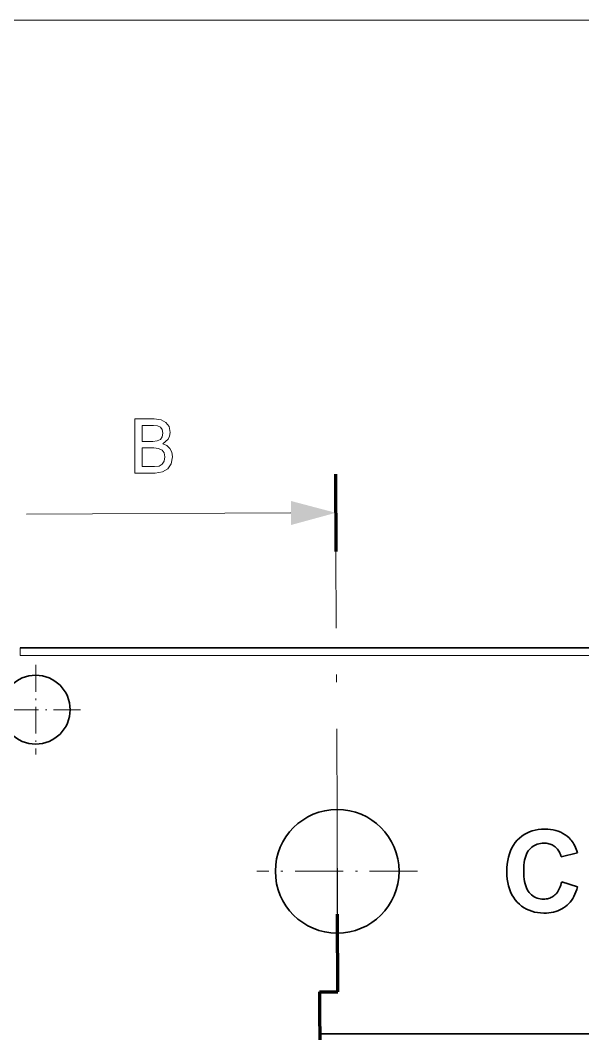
# Model space of a CAD drawing. Extents: x 0 to 1189, y 0 to 841.
# Drawn here: x 378 to 414.4, y 440 to 505.5 of the extents above; entities that cross this region are included whole.
import ezdxf

# ---------------------------------------------------------------- set-up
doc = ezdxf.new("R2010")
doc.units = 0
doc.linetypes.add('DASHDOT', pattern=[18.5, 12, -3, 0.5, -3])

msp = doc.modelspace()

# ---------------------------------------------------------------- linework, layer by layer
at = {"color": 7, "lineweight": 13}
for p, q in [((375, 505.521271), (814, 505.521271)), ((395.50882, 473.666687), (378.406738, 473.597748)), ((378, 464.950012), (378, 464.450012)), ((378, 464.450012), (811, 464.450012))]:
    msp.add_line(p, q, dxfattribs=at)
at = {"color": 7, "lineweight": 100}
for p, q in [((398.396484, 476.178345), (398.416656, 471.178375)), ((398.531372, 442.719452), (398.51123, 447.719421)), ((397.350006, 442.714691), (398.531372, 442.719452)), ((397.350006, 442.714691), (397.370148, 437.714722))]:
    msp.add_line(p, q, dxfattribs=at)
at = {"color": 7, "linetype": 'DASHDOT', "lineweight": 13}
msp.add_line((398.51123, 447.719421), (398.416656, 471.178375), dxfattribs=at)
at = {"color": 7, "lineweight": 35}
for p, q in [((378, 464.950012), (811, 464.950012)), ((410.284393, 452.641144), (410.432556, 452.764435)), ((410.432556, 452.764435), (410.589233, 452.873199)), ((410.589233, 452.873199), (410.754425, 452.967468)), ((410.754425, 452.967468), (410.928162, 453.047241)), ((410.928162, 453.047241), (411.110413, 453.112518)), ((411.110413, 453.112518), (411.301147, 453.163269)), ((411.301147, 453.163269), (411.500458, 453.199554)), ((411.500458, 453.199554), (411.708252, 453.221313)), ((411.708252, 453.221313), (411.924622, 453.228546)), ((411.924622, 453.228546), (412.113647, 453.22287)), ((412.113647, 453.22287), (412.295471, 453.20578)), ((412.295471, 453.20578), (412.470062, 453.177307)), ((412.470062, 453.177307), (412.63739, 453.137451)), ((412.63739, 453.137451), (412.797516, 453.086212)), ((412.797516, 453.086212), (412.950378, 453.02356)), ((412.950378, 453.02356), (413.096039, 452.949554)), ((413.096039, 452.949554), (413.234436, 452.864136)), ((413.234436, 452.864136), (413.365631, 452.767334)), ((413.365631, 452.767334), (413.489563, 452.659149)), ((409.799561, 452.015564), (409.901123, 452.18988)), ((409.901123, 452.18988), (410.016174, 452.352478)), ((410.016174, 452.352478), (410.144775, 452.503357)), ((410.144775, 452.503357), (410.284393, 452.641144)), ((411.161591, 452.117218), (411.077881, 452.054352)), ((411.249695, 452.171692), (411.161591, 452.117218)), ((411.342224, 452.217773), (411.249695, 452.171692)), ((411.439148, 452.255463), (411.342224, 452.217773)), ((411.540466, 452.284821), (411.439148, 452.255463)), ((411.64621, 452.305756), (411.540466, 452.284821)), ((411.756348, 452.318329), (411.64621, 452.305756)), ((411.870911, 452.32251), (411.756348, 452.318329)), ((411.954132, 452.32016), (411.870911, 452.32251)), ((412.034851, 452.313049), (411.954132, 452.32016)), ((412.112976, 452.301239), (412.034851, 452.313049)), ((412.188599, 452.284698), (412.112976, 452.301239)), ((412.261688, 452.263428), (412.188599, 452.284698)), ((412.332214, 452.237427), (412.261688, 452.263428)), ((412.400208, 452.206696), (412.332214, 452.237427)), ((412.465637, 452.171234), (412.400208, 452.206696)), ((412.528564, 452.131073), (412.465637, 452.171234)), ((412.588928, 452.086151), (412.528564, 452.131073)), ((413.489563, 452.659149), (413.559418, 452.588867)), ((413.559418, 452.588867), (413.625671, 452.512756)), ((413.625671, 452.512756), (413.688354, 452.430725)), ((413.688354, 452.430725), (413.747437, 452.342865)), ((413.747437, 452.342865), (413.802917, 452.249115)), ((413.802917, 452.249115), (413.854858, 452.149475)), ((413.854858, 452.149475), (413.903198, 452.043976)), ((409.576233, 451.422363), (409.637146, 451.631805)), ((409.637146, 451.631805), (409.711578, 451.829529)), ((409.711578, 451.829529), (409.799561, 452.015564)), ((410.69104, 451.485229), (410.651062, 451.354706)), ((410.738281, 451.605377), (410.69104, 451.485229)), ((410.792816, 451.715149), (410.738281, 451.605377)), ((410.854614, 451.814514), (410.792816, 451.715149)), ((410.923676, 451.903503), (410.854614, 451.814514)), ((410.998566, 451.983124), (410.923676, 451.903503)), ((411.077881, 452.054352), (410.998566, 451.983124)), ((412.645996, 452.03717), (412.588928, 452.086151)), ((412.699005, 451.984741), (412.645996, 452.03717)), ((412.747986, 451.928864), (412.699005, 451.984741)), ((412.792908, 451.869568), (412.747986, 451.928864)), ((412.833771, 451.806824), (412.792908, 451.869568)), ((412.870605, 451.740631), (412.833771, 451.806824)), ((412.903381, 451.671021), (412.870605, 451.740631)), ((412.932129, 451.597961), (412.903381, 451.671021)), ((412.956848, 451.521484), (412.932129, 451.597961)), ((412.977478, 451.441559), (412.956848, 451.521484)), ((414.026733, 451.69223), (412.977478, 451.441559)), ((413.903198, 452.043976), (413.947968, 451.932587)), ((413.947968, 451.932587), (413.989136, 451.815338)), ((413.989136, 451.815338), (414.026733, 451.69223)), ((409.47467, 450.723755), (409.494995, 450.968323)), ((409.494995, 450.968323), (409.528839, 451.201202)), ((409.528839, 451.201202), (409.576233, 451.422363)), ((410.574707, 450.900787), (410.563812, 450.728699)), ((410.592896, 451.062469), (410.574707, 450.900787)), ((410.618347, 451.213776), (410.592896, 451.062469)), ((410.651062, 451.354706), (410.618347, 451.213776)), ((409.467926, 450.467468), (409.47467, 450.723755)), ((409.47467, 450.224884), (409.467926, 450.467468)), ((409.494873, 449.992828), (409.47467, 450.224884)), ((410.563812, 450.728699), (410.560181, 450.546265)), ((410.560181, 450.546265), (410.563782, 450.352875)), ((410.563782, 450.352875), (410.574524, 450.170959)), ((410.574524, 450.170959), (410.592407, 450.000488)), ((409.528503, 449.77124), (409.494873, 449.992828)), ((409.575623, 449.56015), (409.528503, 449.77124)), ((409.63623, 449.359558), (409.575623, 449.56015)), ((410.592407, 450.000488), (410.617493, 449.841492)), ((410.617493, 449.841492), (410.649719, 449.693939)), ((410.649719, 449.693939), (410.689087, 449.557861)), ((410.689087, 449.557861), (410.735657, 449.433228)), ((412.879761, 449.407288), (412.918304, 449.501038)), ((412.918304, 449.501038), (412.9534, 449.600952)), ((412.9534, 449.600952), (412.985046, 449.707031)), ((412.985046, 449.707031), (413.013306, 449.819275)), ((413.013306, 449.819275), (414.041077, 449.493378)), ((414.041077, 449.493378), (413.990662, 449.325928)), ((409.710297, 449.169434), (409.63623, 449.359558)), ((409.797821, 448.989807), (409.710297, 449.169434)), ((409.898804, 448.820709), (409.797821, 448.989807)), ((410.735657, 449.433228), (410.789368, 449.320068)), ((410.789368, 449.320068), (410.85025, 449.218353)), ((410.85025, 449.218353), (410.918304, 449.128113)), ((410.918304, 449.128113), (410.992065, 449.047821)), ((410.992065, 449.047821), (411.070129, 448.975983)), ((411.070129, 448.975983), (411.152527, 448.912598)), ((411.152527, 448.912598), (411.239166, 448.857666)), ((411.239166, 448.857666), (411.330139, 448.811188)), ((412.313965, 448.802216), (412.383118, 448.837128)), ((412.383118, 448.837128), (412.44989, 448.877441)), ((412.44989, 448.877441), (412.514313, 448.923096)), ((412.514313, 448.923096), (412.576385, 448.974121)), ((412.576385, 448.974121), (412.635559, 449.030914)), ((412.635559, 449.030914), (412.691284, 449.093872)), ((412.691284, 449.093872), (412.74353, 449.162994)), ((412.74353, 449.162994), (412.792419, 449.238281)), ((412.792419, 449.238281), (412.837799, 449.319702)), ((412.837799, 449.319702), (412.879761, 449.407288)), ((413.80188, 448.876556), (413.726379, 448.744476)), ((413.871063, 449.017517), (413.80188, 448.876556)), ((413.934021, 449.167297), (413.871063, 449.017517)), ((413.990662, 449.325928), (413.934021, 449.167297)), ((410.013245, 448.662079), (409.898804, 448.820709)), ((410.141174, 448.513947), (410.013245, 448.662079)), ((410.279541, 448.378204), (410.141174, 448.513947)), ((410.425385, 448.256744), (410.279541, 448.378204)), ((410.578674, 448.149567), (410.425385, 448.256744)), ((411.330139, 448.811188), (411.425385, 448.773132)), ((411.425385, 448.773132), (411.524963, 448.743561)), ((411.524963, 448.743561), (411.628784, 448.722443)), ((411.628784, 448.722443), (411.736938, 448.709747)), ((411.736938, 448.709747), (411.849396, 448.705536)), ((411.849396, 448.705536), (411.932739, 448.708221)), ((411.932739, 448.708221), (412.013702, 448.716278)), ((412.013702, 448.716278), (412.092316, 448.729706)), ((412.092316, 448.729706), (412.168549, 448.748505)), ((412.168549, 448.748505), (412.242432, 448.772675)), ((412.242432, 448.772675), (412.313965, 448.802216)), ((413.255005, 448.216705), (413.14212, 448.137421)), ((413.361816, 448.304565), (413.255005, 448.216705)), ((413.462341, 448.401276), (413.361816, 448.304565)), ((413.556641, 448.506836), (413.462341, 448.401276)), ((413.644653, 448.621216), (413.556641, 448.506836)), ((413.726379, 448.744476), (413.644653, 448.621216)), ((410.73938, 448.056702), (410.578674, 448.149567)), ((410.907532, 447.978119), (410.73938, 448.056702)), ((411.083191, 447.913818), (410.907532, 447.978119)), ((411.266235, 447.8638), (411.083191, 447.913818)), ((411.456757, 447.828064), (411.266235, 447.8638)), ((411.654724, 447.806641), (411.456757, 447.828064)), ((411.860168, 447.7995), (411.654724, 447.806641)), ((412.026245, 447.80365), (411.860168, 447.7995)), ((412.186401, 447.816193), (412.026245, 447.80365)), ((412.340637, 447.837036), (412.186401, 447.816193)), ((412.489014, 447.866241), (412.340637, 447.837036)), ((412.631439, 447.903809), (412.489014, 447.866241)), ((412.767975, 447.949677), (412.631439, 447.903809)), ((412.89859, 448.003937), (412.767975, 447.949677)), ((413.023315, 448.066498), (412.89859, 448.003937)), ((413.14212, 448.137421), (413.023315, 448.066498)), ((397.350006, 440), (541.650024, 440))]:
    msp.add_line(p, q, dxfattribs=at)
at = {"color": 7, "linetype": 'DASHDOT', "lineweight": 13, "ltscale": 0.144755}
msp.add_line((379, 463.845093), (379, 458.054901), dxfattribs=at)
at = {"color": 7, "linetype": 'DASHDOT', "lineweight": 13, "ltscale": 0.144754}
msp.add_line((381.895081, 460.950012), (376.104919, 460.950012), dxfattribs=at)
at = {"color": 7, "linetype": 'DASHDOT', "lineweight": 13, "ltscale": 0.260001}
for p, q in [((398.5, 455.700012), (398.5, 445.299988)), ((403.700012, 450.5), (393.299988, 450.5))]:
    msp.add_line(p, q, dxfattribs=at)
at = {"color": 7, "lineweight": 13}
for points in [[(387.211304, 478.140808), (387.564331, 478.433319), (387.655121, 478.630005), (387.685364, 478.87207), (387.619812, 479.250336), (387.423126, 479.522644), (387.105408, 479.689087), (386.661591, 479.749603), (385.415924, 479.749603), (385.415924, 476.249603), (386.732208, 476.249603), (387.201233, 476.320221), (387.549194, 476.526978), (387.766052, 476.854797), (387.841705, 477.298584), (387.796326, 477.59613), (387.675293, 477.843262), (387.478607, 478.024811)], [(386.565765, 478.29715), (385.879913, 478.29715), (385.879913, 479.331024), (386.60611, 479.331024), (386.878448, 479.300751), (387.070099, 479.209991), (387.186096, 479.05365), (387.22644, 478.821655), (387.181061, 478.589661), (387.060028, 478.428284), (386.853241, 478.327423)], [(386.676727, 476.668182), (385.879913, 476.668182), (385.879913, 477.873535), (386.631348, 477.873535), (386.949066, 477.838226), (387.175995, 477.7323), (387.312164, 477.550751), (387.357574, 477.288513), (387.312164, 477.011139), (387.186096, 476.819489), (386.974274, 476.703491)]]:
    msp.add_lwpolyline(points, close=True, dxfattribs=at)
at = {"color": 7, "lineweight": 35}
for centre, radius in [((379, 460.950012), 2.227), ((398.5, 450.5), 4)]:
    msp.add_circle(centre, radius, dxfattribs=at)
at = {"color": 7, "lineweight": 13}
msp.add_solid([(395.511963, 472.890228), (398.406555, 473.678375), (395.505676, 474.443146)], dxfattribs=at)

doc.saveas('drawing.dxf')
